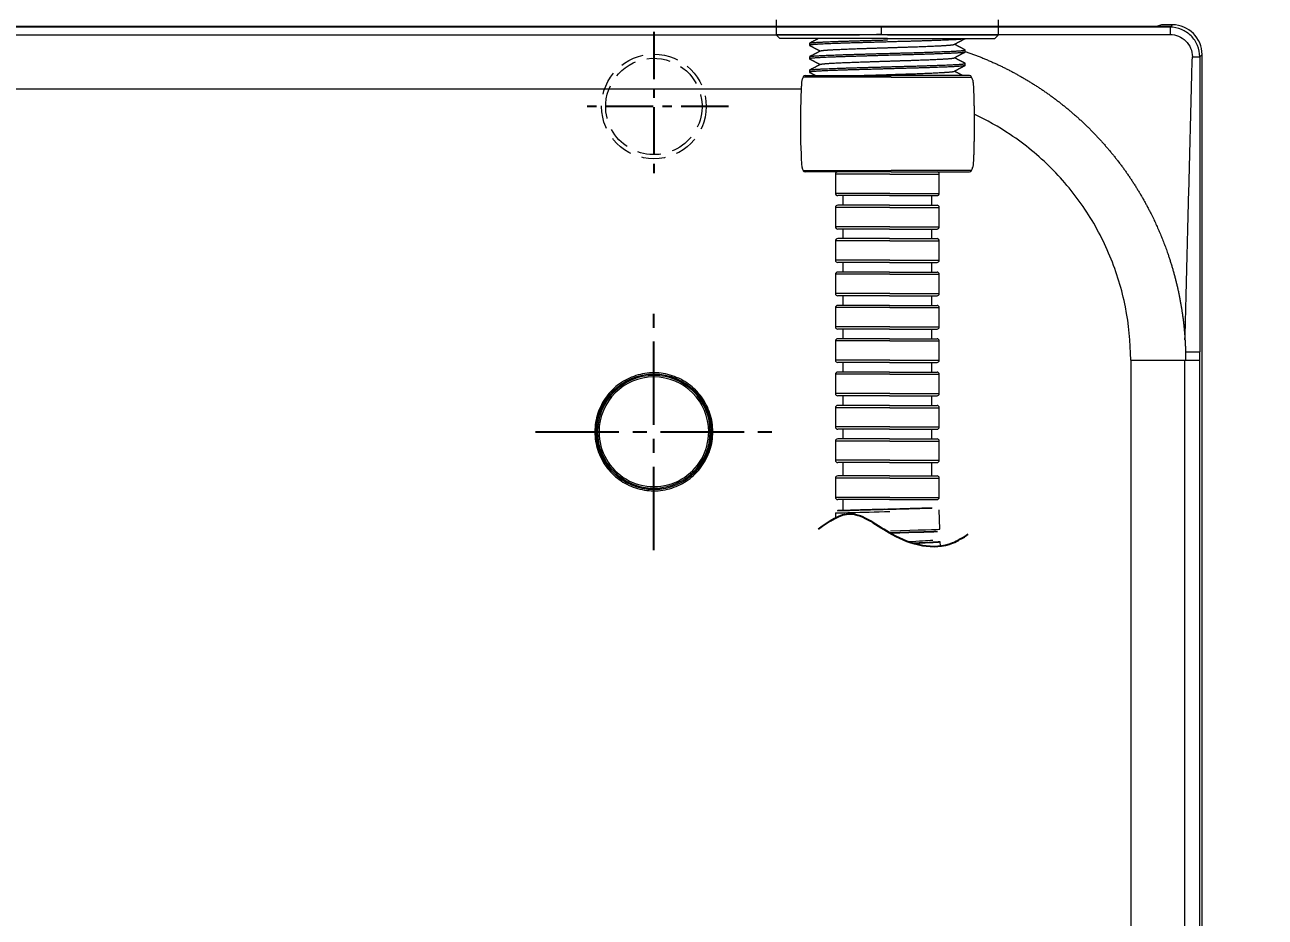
# Model space of a CAD drawing. Header units: millimetres. Extents: x 2433 to 4809, y -10272 to -6912.
# Drawn here: x 3282.9 to 3450.3, y -9346.9 to -9226.5 of the extents above; entities that cross this region are included whole.
import ezdxf

# ---------------------------------------------------------------- set-up
doc = ezdxf.new("R2010")
doc.units = ezdxf.units.MM
for name, pattern in [('CENTER2', [1.125, 0.75, -0.125, 0.125, -0.125]), ('CENTERX2', [101.6, 63.5, -12.7, 12.7, -12.7]), ('HIDDEN2', [4.7625, 3.175, -1.5875])]:
    doc.linetypes.add(name, pattern=pattern)
doc.layers.add('CENTER', color=1, linetype='CENTERX2')
doc.layers.add('DIM', color=3, linetype='Continuous', lineweight=13)
doc.layers.add('HIDDEN', color=252, linetype='HIDDEN2', lineweight=13)
doc.styles.add('ARIAL', font='arial.ttf')
doc.dimstyles.get("Standard").update_dxf_attribs({"dimtxt": 15, "dimasz": 15, "dimexe": 0.18, "dimexo": 0.0625, "dimgap": 4, "dimtad": 0, "dimtih": 1, "dimtoh": 1, "dimdec": 1, "dimdsep": 46, "dimtxsty": 'ARIAL', "dimcen": 0, "dimclrd": 3, "dimclre": 3, "dimclrt": 3, "dimadec": 0, "dimazin": 0, "dimtfac": 1, "dimtdec": 1, "dimtofl": 0, "dimtmove": 0, "dimatfit": 3, "dimfxl": 1, "dimtolj": 1, "dimtzin": 0, "dimarcsym": 0})
doc.dimstyles.new('사본(2) Standard', dxfattribs={"dimtxt": 15, "dimasz": 15, "dimexe": 0.18, "dimexo": 0.0625, "dimgap": 4, "dimtad": 0, "dimdec": 1, "dimdsep": 46, "dimtxsty": 'ARIAL', "dimcen": 0, "dimclrd": 3, "dimclre": 3, "dimclrt": 3, "dimadec": 0, "dimazin": 0, "dimtfac": 1, "dimtdec": 1, "dimtofl": 0, "dimtmove": 0, "dimatfit": 3, "dimfxl": 1, "dimtolj": 1, "dimtzin": 0, "dimarcsym": 0})

# ---------------------------------------------------------------- blocks, each defined once
blk = doc.blocks.new('*D46')
at = {"layer": 'Defpoints', "color": 0, "transparency": 16777216}
for p in [(3184.79, -7905.99), (3696.95, -9950.16), (3696.95, -9950.16)]:
    blk.add_point(p, dxfattribs=at)
at = {"layer": 'DIM', "color": 3, "lineweight": -2, "transparency": 16777216}
for p, q in [((3184.85, -7905.99), (3697.13, -7905.99)), ((3696.95, -7923.99), (3696.95, -8911.27)), ((3696.95, -9932.16), (3696.95, -8944.87)), ((3697.02, -9950.16), (3697.13, -9950.16))]:
    blk.add_line(p, q, dxfattribs=at)
at = {"layer": 'DIM', "color": 3, "transparency": 16777216}
for points in [[(3693.95, -7923.99), (3699.95, -7923.99), (3696.95, -7905.99)], [(3693.95, -9932.16), (3699.95, -9932.16), (3696.95, -9950.16)]]:
    blk.add_solid(points, dxfattribs=at)
at = {"layer": 'DIM', "color": 3, "transparency": 16777216, "insert": (3696.95, -8928.07), "char_height": 18, "attachment_point": 5, "style": 'ARIAL'}
blk.add_mtext('\\A1;(2280)', dxfattribs=at)
blk = doc.blocks.new('*D47')
at = {"layer": 'Defpoints', "color": 0, "transparency": 16777216}
for p in [(3431.19, -9068.93), (3561.31, -9950.16), (3630.23, -9950.16)]:
    blk.add_point(p, dxfattribs=at)
at = {"layer": 'DIM', "color": 3, "lineweight": -2, "transparency": 16777216}
for p, q in [((3431.25, -9068.93), (3630.41, -9068.93)), ((3630.23, -9086.93), (3630.23, -9350.39)), ((3630.23, -9932.16), (3630.23, -9668.7)), ((3561.37, -9950.16), (3630.41, -9950.16))]:
    blk.add_line(p, q, dxfattribs=at)
at = {"layer": 'DIM', "color": 3, "transparency": 16777216}
for points in [[(3627.23, -9086.93), (3633.23, -9086.93), (3630.23, -9068.93)], [(3627.23, -9932.16), (3633.23, -9932.16), (3630.23, -9950.16)]]:
    blk.add_solid(points, dxfattribs=at)
at = {"layer": 'DIM', "color": 3, "transparency": 16777216, "insert": (3630.23, -9509.55), "char_height": 18, "attachment_point": 5, "rotation": 90, "style": 'ARIAL'}
blk.add_mtext('\\A1;{\\fGulim|b0|i0|c129|p50;선반까지 높이 1000 ~ 1050}', dxfattribs=at)
blk = doc.blocks.new('*D53')
at = {"layer": 'Defpoints', "color": 0, "transparency": 16777216}
for p in [(3438.3, -9105.47), (3438.3, -9950.16), (3564.08, -9950.16)]:
    blk.add_point(p, dxfattribs=at)
at = {"layer": 'DIM', "color": 3, "lineweight": -2, "transparency": 16777216}
for p, q in [((3438.36, -9105.47), (3564.26, -9105.47)), ((3564.08, -9123.47), (3564.08, -9513.62)), ((3564.08, -9932.16), (3564.08, -9542)), ((3438.36, -9950.16), (3564.26, -9950.16))]:
    blk.add_line(p, q, dxfattribs=at)
at = {"layer": 'DIM', "color": 3, "transparency": 16777216}
for points in [[(3561.08, -9123.47), (3567.08, -9123.47), (3564.08, -9105.47)], [(3561.08, -9932.16), (3567.08, -9932.16), (3564.08, -9950.16)]]:
    blk.add_solid(points, dxfattribs=at)
at = {"layer": 'DIM', "color": 3, "transparency": 16777216, "insert": (3564.08, -9527.81), "char_height": 18, "attachment_point": 5, "style": 'ARIAL'}
blk.add_mtext('\\A1;977.5', dxfattribs=at)
blk = doc.blocks.new('*D54')
at = {"layer": 'Defpoints', "color": 0, "transparency": 16777216}
for p in [(3442.07, -9068.93), (3502.44, -9068.93), (3440.75, -9574.13)]:
    blk.add_point(p, dxfattribs=at)
at = {"layer": 'DIM', "color": 3, "lineweight": -2, "transparency": 16777216}
for p, q in [((3442.14, -9068.93), (3502.62, -9068.93)), ((3502.44, -9086.93), (3502.44, -9307.34)), ((3502.44, -9556.13), (3502.44, -9335.72)), ((3440.81, -9574.13), (3502.62, -9574.13))]:
    blk.add_line(p, q, dxfattribs=at)
at = {"layer": 'DIM', "color": 3, "transparency": 16777216}
for points in [[(3499.44, -9086.93), (3505.44, -9086.93), (3502.44, -9068.93)], [(3499.44, -9556.13), (3505.44, -9556.13), (3502.44, -9574.13)]]:
    blk.add_solid(points, dxfattribs=at)
at = {"layer": 'DIM', "color": 3, "transparency": 16777216, "insert": (3502.44, -9321.53), "char_height": 18, "attachment_point": 5, "style": 'ARIAL'}
blk.add_mtext('\\A1;505', dxfattribs=at)

msp = doc.modelspace()

# ---------------------------------------------------------------- linework, layer by layer
at = {"linetype": 'Continuous', "lineweight": 18}
for p, q in [((3384.29, -9225.85), (3384.29, -9227.85)), ((3414.29, -9227.85), (3414.29, -9225.85)), ((3384.29, -9227.85), (3384.79, -9228.35)), ((3399.29, -9227.85), (3384.29, -9227.85)), ((3399.29, -9227.85), (3414.29, -9227.85)), ((3413.79, -9228.35), (3414.29, -9227.85)), ((3399.29, -9228.35), (3384.79, -9228.35)), ((3388.79, -9229), (3388.79, -9229.27)), ((3399.29, -9228.35), (3413.79, -9228.35)), ((3388.79, -9230.81), (3388.79, -9231.09)), ((3409.79, -9230.18), (3409.79, -9229.9)), ((3388.79, -9232.62), (3388.79, -9232.9)), ((3409.79, -9231.99), (3409.79, -9231.72)), ((3388.2, -9233.35), (3399.81, -9233.35)), ((3410.38, -9233.35), (3399.81, -9233.35)), ((3399.81, -9246.35), (3388.2, -9246.35)), ((3399.81, -9246.35), (3410.38, -9246.35)), ((3392.29, -9246.65), (3392.29, -9249.25)), ((3406.29, -9249.25), (3406.29, -9246.65)), ((3399.6, -9249.55), (3392.59, -9249.55)), ((3393.29, -9249.55), (3393.29, -9250.85)), ((3399.6, -9249.55), (3405.99, -9249.55)), ((3405.29, -9250.85), (3405.29, -9249.55)), ((3392.29, -9251.15), (3392.29, -9253.75)), ((3399.6, -9250.85), (3392.59, -9250.85)), ((3399.6, -9250.85), (3405.99, -9250.85)), ((3406.29, -9253.75), (3406.29, -9251.15)), ((3399.6, -9254.05), (3392.59, -9254.05)), ((3393.29, -9254.05), (3393.29, -9255.35)), ((3399.6, -9254.05), (3405.99, -9254.05)), ((3405.29, -9255.35), (3405.29, -9254.05)), ((3392.29, -9255.65), (3392.29, -9258.25)), ((3399.6, -9255.35), (3392.59, -9255.35)), ((3399.6, -9255.35), (3405.99, -9255.35)), ((3406.29, -9258.25), (3406.29, -9255.65)), ((3399.6, -9258.55), (3392.59, -9258.55)), ((3393.29, -9258.55), (3393.29, -9259.85)), ((3399.6, -9258.55), (3405.99, -9258.55)), ((3405.29, -9259.85), (3405.29, -9258.55)), ((3392.29, -9260.15), (3392.29, -9262.75)), ((3399.6, -9259.85), (3392.59, -9259.85)), ((3399.6, -9259.85), (3405.99, -9259.85)), ((3406.29, -9262.75), (3406.29, -9260.15)), ((3399.6, -9263.05), (3392.59, -9263.05)), ((3393.29, -9263.05), (3393.29, -9264.35)), ((3399.6, -9263.05), (3405.99, -9263.05)), ((3405.29, -9264.35), (3405.29, -9263.05)), ((3392.29, -9264.65), (3392.29, -9267.25)), ((3399.6, -9264.35), (3392.59, -9264.35)), ((3399.6, -9264.35), (3405.99, -9264.35)), ((3406.29, -9267.25), (3406.29, -9264.65)), ((3399.6, -9267.55), (3392.59, -9267.55)), ((3393.29, -9267.55), (3393.29, -9268.85)), ((3399.6, -9267.55), (3405.99, -9267.55)), ((3405.29, -9268.85), (3405.29, -9267.55)), ((3392.29, -9269.15), (3392.29, -9271.75)), ((3399.6, -9268.85), (3392.59, -9268.85)), ((3399.6, -9268.85), (3405.99, -9268.85)), ((3406.29, -9271.75), (3406.29, -9269.15)), ((3399.6, -9272.05), (3392.59, -9272.05)), ((3393.29, -9272.05), (3393.29, -9273.35)), ((3399.6, -9272.05), (3405.99, -9272.05)), ((3405.29, -9273.35), (3405.29, -9272.05)), ((3392.29, -9273.65), (3392.29, -9276.25)), ((3399.6, -9273.35), (3392.59, -9273.35)), ((3399.6, -9273.35), (3405.99, -9273.35)), ((3406.29, -9276.25), (3406.29, -9273.65)), ((3392.29, -9278.15), (3392.29, -9280.75)), ((3399.6, -9276.55), (3392.59, -9276.55)), ((3399.6, -9277.85), (3392.59, -9277.85)), ((3393.29, -9276.55), (3393.29, -9277.85)), ((3399.6, -9276.55), (3405.99, -9276.55)), ((3399.6, -9277.85), (3405.99, -9277.85)), ((3405.29, -9277.85), (3405.29, -9276.55)), ((3406.29, -9280.75), (3406.29, -9278.15)), ((3399.6, -9281.05), (3392.59, -9281.05)), ((3393.29, -9281.05), (3393.29, -9282.35)), ((3399.6, -9281.05), (3405.99, -9281.05)), ((3405.29, -9282.35), (3405.29, -9281.05)), ((3392.29, -9282.65), (3392.29, -9285.25)), ((3399.6, -9282.35), (3392.59, -9282.35)), ((3399.6, -9282.35), (3405.99, -9282.35)), ((3406.29, -9285.25), (3406.29, -9282.65)), ((3399.6, -9285.55), (3392.59, -9285.55)), ((3393.29, -9285.55), (3393.29, -9287.35)), ((3399.6, -9285.55), (3405.99, -9285.55)), ((3405.29, -9287.35), (3405.29, -9285.55)), ((3392.29, -9287.65), (3392.29, -9290.25)), ((3399.6, -9287.35), (3392.59, -9287.35)), ((3399.6, -9287.35), (3405.99, -9287.35)), ((3406.29, -9290.25), (3406.29, -9287.65)), ((3399.6, -9290.55), (3392.59, -9290.55)), ((3393.29, -9290.55), (3393.29, -9292.02)), ((3399.6, -9290.55), (3405.99, -9290.55)), ((3392.29, -9292.35), (3392.31, -9293)), ((3406.36, -9294.55), (3406.29, -9291.95)), ((3406.45, -9296.8), (3406.41, -9296.24))]:
    msp.add_line(p, q, dxfattribs=at)
at = {"linetype": 'Continuous', "lineweight": 13}
for p, q in [((3395.53, -9226.82), (2980.49, -9226.82)), ((2981.49, -9227.85), (3395.53, -9227.85)), ((3395.53, -9226.82), (3306.01, -9226.82)), ((3306.06, -9227.85), (3395.53, -9227.85)), ((3398.48, -9227.82), (3398.48, -9226.82)), ((3437.44, -9226.82), (3398.48, -9226.82)), ((3398.48, -9227.82), (3437.44, -9227.82)), ((3436.3, -9226.51), (3435.62, -9226.74)), ((3437.75, -9226.51), (3436.8, -9226.51)), ((3437.44, -9226.82), (3437.75, -9226.51)), ((3441.75, -9230.51), (3441.44, -9230.82)), ((3441.75, -9545.26), (3441.75, -9230.51)), ((3399.82, -9233.55), (3387.91, -9233.55)), ((3399.82, -9233.55), (3410.66, -9233.55)), ((2981.47, -9235.14), (3387.66, -9235.14)), ((3306.1, -9235.14), (3387.66, -9235.14)), ((3387.91, -9246.15), (3399.82, -9246.15)), ((3410.66, -9246.15), (3399.82, -9246.15)), ((3399.62, -9246.65), (3392.29, -9246.65)), ((3399.62, -9246.65), (3406.29, -9246.65)), ((3399.62, -9249.25), (3392.29, -9249.25)), ((3399.62, -9249.25), (3406.29, -9249.25)), ((3399.62, -9251.15), (3392.29, -9251.15)), ((3399.62, -9251.15), (3406.29, -9251.15)), ((3399.62, -9253.75), (3392.29, -9253.75)), ((3399.62, -9253.75), (3406.29, -9253.75)), ((3399.62, -9255.65), (3392.29, -9255.65)), ((3399.62, -9255.65), (3406.29, -9255.65)), ((3399.62, -9258.25), (3392.29, -9258.25)), ((3399.62, -9258.25), (3406.29, -9258.25)), ((3399.62, -9260.15), (3392.29, -9260.15)), ((3399.62, -9260.15), (3406.29, -9260.15)), ((3399.62, -9262.75), (3392.29, -9262.75)), ((3399.62, -9262.75), (3406.29, -9262.75)), ((3399.62, -9264.65), (3392.29, -9264.65)), ((3399.62, -9264.65), (3406.29, -9264.65)), ((3399.62, -9267.25), (3392.29, -9267.25)), ((3399.62, -9267.25), (3406.29, -9267.25)), ((3399.62, -9269.15), (3392.29, -9269.15)), ((3399.62, -9269.15), (3406.29, -9269.15)), ((3399.62, -9271.75), (3392.29, -9271.75)), ((3399.62, -9271.75), (3406.29, -9271.75)), ((3432.12, -9271.72), (3432.12, -9544.67)), ((3439.53, -9271.72), (3441.45, -9271.72)), ((3441.45, -9545.54), (3441.45, -9271.72)), ((3367.79, -9273.62), (3367.79, -9273.64)), ((3399.62, -9273.65), (3392.29, -9273.65)), ((3399.62, -9273.65), (3406.29, -9273.65)), ((3399.62, -9276.25), (3392.29, -9276.25)), ((3399.62, -9276.25), (3406.29, -9276.25)), ((3399.62, -9278.15), (3392.29, -9278.15)), ((3399.62, -9278.15), (3406.29, -9278.15)), ((3360.19, -9281.4), (3360.39, -9281.4)), ((3375.39, -9281.41), (3375.19, -9281.41)), ((3399.62, -9280.75), (3392.29, -9280.75)), ((3399.62, -9280.75), (3406.29, -9280.75)), ((3399.62, -9282.65), (3392.29, -9282.65)), ((3399.62, -9282.65), (3406.29, -9282.65)), ((3399.62, -9285.25), (3392.29, -9285.25)), ((3399.62, -9285.25), (3406.29, -9285.25)), ((3399.62, -9287.65), (3392.29, -9287.65)), ((3399.62, -9287.65), (3406.29, -9287.65)), ((3367.79, -9289.19), (3367.79, -9289.16)), ((3399.62, -9290.25), (3392.29, -9290.25)), ((3399.62, -9290.25), (3406.29, -9290.25))]:
    msp.add_line(p, q, dxfattribs=at)
at = {"linetype": 'Continuous', "lineweight": 18}
for centre, radius, start, end in [((3404.99, -9239.85), 18.2, 159.7396, 161.156), ((3388.2, -9233.65), 0.3, 90, 159.7396), ((3410.38, -9233.65), 0.3, 20.2604, 90), ((3393.58, -9239.85), 18.2, 18.8269, 20.2604), ((3404.99, -9239.85), 18.2, 198.9583, 200.2604), ((3388.2, -9246.05), 0.3, 200.2604, 270), ((3392.59, -9246.65), 0.3, 90, 180), ((3405.99, -9246.65), 0.3, 0, 90), ((3410.38, -9246.05), 0.3, 270, 339.7396), ((3393.58, -9239.85), 18.2, 339.7396, 341.0296), ((3392.59, -9249.25), 0.3, 180, 270), ((3405.99, -9249.25), 0.3, 270, 0), ((3392.59, -9251.15), 0.3, 90, 180), ((3405.99, -9251.15), 0.3, 0, 90), ((3392.59, -9253.75), 0.3, 180, 270), ((3405.99, -9253.75), 0.3, 270, 0), ((3392.59, -9255.65), 0.3, 90, 180), ((3405.99, -9255.65), 0.3, 0, 90), ((3392.59, -9258.25), 0.3, 180, 270), ((3405.99, -9258.25), 0.3, 270, 0), ((3392.59, -9260.15), 0.3, 90, 180), ((3405.99, -9260.15), 0.3, 0, 90), ((3392.59, -9262.75), 0.3, 180, 270), ((3405.99, -9262.75), 0.3, 270, 0), ((3392.59, -9264.65), 0.3, 90, 180), ((3405.99, -9264.65), 0.3, 0, 90), ((3392.59, -9267.25), 0.3, 180, 270), ((3405.99, -9267.25), 0.3, 270, 0), ((3392.59, -9269.15), 0.3, 90, 180), ((3405.99, -9269.15), 0.3, 0, 90), ((3392.59, -9271.75), 0.3, 180, 270), ((3405.99, -9271.75), 0.3, 270, 0), ((3392.59, -9273.65), 0.3, 90, 180), ((3405.99, -9273.65), 0.3, 0, 90), ((3392.59, -9276.25), 0.3, 180, 270), ((3405.99, -9276.25), 0.3, 270, 0), ((3392.59, -9278.15), 0.3, 90, 180), ((3405.99, -9278.15), 0.3, 0, 90), ((3392.59, -9280.75), 0.3, 180, 270), ((3405.99, -9280.75), 0.3, 270, 0), ((3392.59, -9282.65), 0.3, 90, 180), ((3405.99, -9282.65), 0.3, 0, 90), ((3392.59, -9285.25), 0.3, 180, 270), ((3405.99, -9285.25), 0.3, 270, 0), ((3392.59, -9287.65), 0.3, 90, 180), ((3405.99, -9287.65), 0.3, 0, 90), ((3392.59, -9290.25), 0.3, 180, 270), ((3405.99, -9290.25), 0.3, 270, 0)]:
    msp.add_arc(centre, radius, start, end, dxfattribs=at)
at = {"linetype": 'Continuous', "lineweight": 13, "extrusion": (0, 0, -1)}
for start, end in [(0, 90), (90, 180), (270, 360), (180, 270)]:
    msp.add_arc((-3367.79, -9281.4), 7.79, start, end, dxfattribs=at)
at = {"linetype": 'Continuous', "lineweight": 13}
for radius, start, end in [(7.76, 90, 270), (7.6, 89.9596, 179.9596), (7.4, 359.9596, 179.9596), (7.76, 270, 90), (7.6, 359.9596, 89.9596), (7.6, 179.9596, 269.9596), (7.4, 179.9596, 359.9596), (7.6, 270.2278, 359.9596), (7.6, 269.9596, 270.2278)]:
    msp.add_arc((3367.79, -9281.4), radius, start, end, dxfattribs=at)
for centre, major_axis, ratio, start_param, end_param in [((3436.8, -9226.51), (0.5, 0), 0.017455, 1.570796, 3.089233), ((3437.75, -9230.51), (2.83, 2.83), 0.999695, 5.498016, 7.068507), ((3399.28, -9291.85), (6.7, 0.19), 0.001353, 1.617692, 4.759285)]:
    msp.add_ellipse(centre, major_axis=major_axis, ratio=ratio, start_param=start_param, end_param=end_param, dxfattribs=at)
at = {"linetype": 'Continuous', "lineweight": 18}
for centre, major_axis, ratio, start_param, end_param in [((3399.29, -9292.15), (7, 0.2), 0.001353, 3.141589, 4.759285), ((3399.28, -9291.85), (6.7, 0.19), 0.001353, 4.759285, 5.824503), ((3399.37, -9294.75), (7, 0.2), 0.001353, 4.759285, 6.283182), ((3399.37, -9295.05), (6.7, 0.19), 0.001353, 4.759285, 7.806364), ((3399.41, -9296.35), (6.69, 0.39), 0.002712, 5.129307, 5.824584), ((3399.42, -9296.65), (6.99, 0.4), 0.002712, 5.233951, 7.34777)]:
    msp.add_ellipse(centre, major_axis=major_axis, ratio=ratio, start_param=start_param, end_param=end_param, dxfattribs=at)
at = {"linetype": 'Continuous', "lineweight": 13}
for points, degree, knots in [([(3437.52, -9226.74), (3435.62, -9226.74), (3306.01, -9226.74), (3283, -9226.74), (2933.96, -9226.74)], 1, [-0.014643, -0.014643, 0, 1, 1.177502, 3.870578, 3.870578]), ([(3398.48, -9227.82), (3398.42, -9227.82), (3398.3, -9227.82), (3398.12, -9227.83), (3397.93, -9227.83), (3397.75, -9227.84), (3397.57, -9227.84), (3397.38, -9227.84), (3397.2, -9227.84), (3397.01, -9227.85), (3396.83, -9227.85), (3396.65, -9227.85), (3396.46, -9227.85), (3396.28, -9227.85), (3396.09, -9227.85), (3395.91, -9227.85), (3395.72, -9227.85), (3395.6, -9227.85), (3395.53, -9227.85)], 3, [0, 0, 0, 0, 0.062115, 0.124266, 0.186456, 0.248688, 0.310966, 0.373294, 0.435673, 0.498108, 0.560602, 0.623158, 0.685781, 0.748472, 0.811236, 0.874077, 0.936997, 1, 1, 1, 1]), ([(3437.44, -9226.82), (3437.44, -9226.82), (3437.44, -9226.86), (3437.44, -9226.98), (3437.44, -9227.15), (3437.44, -9227.45), (3437.44, -9227.7), (3437.44, -9227.82)], 3, [0, 0, 0, 0, 0.240725, 0.367334, 0.493943, 0.747161, 1, 1, 1, 1]), ([(3441.44, -9230.82), (3441.44, -9230.3), (3441.28, -9229.51), (3440.78, -9228.58), (3440.28, -9227.97), (3439.67, -9227.48), (3438.75, -9226.98), (3437.96, -9226.82), (3437.44, -9226.82)], 3, [0, 0, 0, 0, 0.249928, 0.374964, 0.5, 0.625012, 0.750024, 1, 1, 1, 1]), ([(3409.79, -9230.09), (3411.82, -9230.79), (3413.78, -9231.68), (3415.58, -9232.5), (3417.31, -9233.49), (3419.03, -9234.47), (3422.29, -9236.73), (3423.81, -9238.01), (3425.33, -9239.28), (3428.12, -9242.09), (3429.39, -9243.62), (3430.66, -9245.14), (3432.91, -9248.41), (3433.88, -9250.14)], 2, [0.1821349, 0.1821349, 0.1821349, 0.25, 0.25, 0.3125, 0.3125, 0.375, 0.4375, 0.4375, 0.5, 0.5625, 0.5625, 0.625, 0.6875, 0.6875, 0.6875]), ([(3440.44, -9230.82), (3440.55, -9230.82), (3440.68, -9230.82), (3440.92, -9230.82), (3441.04, -9230.82), (3441.19, -9230.82), (3441.23, -9230.82), (3441.31, -9230.82), (3441.34, -9230.82), (3441.41, -9230.82), (3441.43, -9230.82), (3441.44, -9230.82)], 3, [0, 0, 0, 0, 0.25, 0.25, 0.5, 0.5, 0.625, 0.625, 0.75, 0.75, 1, 1, 1, 1]), ([(3441.44, -9230.82), (3441.44, -9231.03), (3441.44, -9231.44), (3441.44, -9232.27), (3441.44, -9233.72), (3441.44, -9236.62), (3441.44, -9240.76), (3441.45, -9245.74), (3441.45, -9250.71), (3441.45, -9255.68), (3441.45, -9262.31), (3441.45, -9267.29), (3441.45, -9270.61)], 3, [0, 0, 0, 0, 0.015625, 0.03125, 0.0625, 0.125, 0.25, 0.375, 0.5, 0.625, 0.75, 1, 1, 1, 1]), ([(3432.12, -9271.72), (3432.11, -9269.29), (3431.65, -9264.53), (3429.54, -9257.61), (3426.14, -9251.25), (3421.57, -9245.68), (3416.41, -9241.45), (3412.69, -9239.35), (3411, -9238.57)], 3, [0, 0, 0, 0, 0.1250005, 0.250001, 0.3750015, 0.500002, 0.6250025, 0.7224265, 0.7224265, 0.7224265, 0.7224265]), ([(3433.88, -9250.14), (3434.85, -9251.87), (3437.29, -9257.29), (3438.25, -9261.16)], 2, [0.6875, 0.6875, 0.6875, 0.75, 0.875, 0.875, 0.875]), ([(3439.45, -9268.99), (3439.45, -9269.02), (3439.46, -9269.09), (3439.46, -9269.2), (3439.47, -9269.3), (3439.47, -9269.41), (3439.48, -9269.52), (3439.49, -9269.63), (3439.49, -9269.73), (3439.5, -9269.84), (3439.5, -9269.95), (3439.5, -9270.06), (3439.51, -9270.17), (3439.51, -9270.28), (3439.51, -9270.39), (3439.52, -9270.5), (3439.52, -9270.57), (3439.52, -9270.61)], 3, [0, 0, 0, 0, 0.065316, 0.130824, 0.196523, 0.262414, 0.328497, 0.394774, 0.461243, 0.527906, 0.594763, 0.661815, 0.729061, 0.796502, 0.864139, 0.931971, 1, 1, 1, 1]), ([(3439.52, -9270.61), (3439.77, -9270.61), (3440.15, -9270.61), (3440.48, -9270.61), (3440.69, -9270.61), (3440.79, -9270.61), (3441.23, -9270.61), (3441.45, -9270.61), (3441.45, -9270.61)], 3, [0, 0, 0, 0, 0.25, 0.375, 0.375, 0.5, 0.5, 1, 1, 1, 1]), ([(3432.12, -9271.72), (3432.32, -9271.72), (3432.51, -9271.72), (3432.91, -9271.72), (3433.1, -9271.72), (3433.48, -9271.72), (3433.66, -9271.72), (3434.02, -9271.72), (3434.19, -9271.72), (3434.52, -9271.72), (3434.67, -9271.72), (3434.97, -9271.72), (3435.1, -9271.72), (3435.35, -9271.72), (3435.46, -9271.72), (3435.67, -9271.72), (3435.75, -9271.72), (3435.83, -9271.72)], 3, [0, 0, 0, 0, 0.125, 0.125, 0.25, 0.25, 0.375, 0.375, 0.5, 0.5, 0.625, 0.625, 0.75, 0.75, 0.875, 0.875, 1, 1, 1, 1]), ([(3435.83, -9271.72), (3435.97, -9271.72), (3436.38, -9271.72), (3437.31, -9271.72), (3438.38, -9271.72), (3439.08, -9271.72), (3439.39, -9271.72)], 3, [0, 0, 0, 0, 0.25299, 0.513555, 0.774121, 1, 1, 1, 1])]:
    msp.add_open_spline(points, degree=degree, knots=knots, dxfattribs=at)
for points, degree in [([(3398.48, -9226.82), (3397.5, -9226.82), (3396.52, -9226.82), (3395.53, -9226.82)], 3), ([(3437.44, -9227.82), (3437.84, -9227.82), (3438.59, -9227.97), (3439.61, -9228.63), (3440.28, -9229.65), (3440.44, -9230.41), (3440.44, -9230.82)], 3), ([(3439.45, -9268.99), (3440.44, -9230.82)], 1), ([(3438.25, -9261.16), (3438.72, -9263.08), (3439.33, -9267.01), (3439.45, -9268.99)], 2), ([(3439.52, -9270.61), (3439.52, -9270.98), (3439.53, -9271.35), (3439.53, -9271.72)], 3), ([(3441.45, -9271.72), (3441.45, -9271.35), (3441.45, -9270.98), (3441.45, -9270.61)], 3), ([(3439.39, -9271.72), (3439.39, -9362.99), (3439.39, -9454.26), (3439.39, -9545.54)], 3), ([(3439.39, -9271.72), (3439.42, -9271.72), (3439.44, -9271.72), (3439.46, -9271.72)], 3), ([(3439.46, -9271.72), (3439.49, -9271.72), (3439.51, -9271.72), (3439.53, -9271.72)], 3), ([(3375.75, -9281.4), (3375.74, -9280.53), (3375.48, -9278.89), (3374.31, -9276.62), (3372.55, -9274.86), (3370.32, -9273.72), (3367.82, -9273.31), (3365.32, -9273.7), (3363.08, -9274.83), (3361.28, -9276.58), (3360.09, -9278.88), (3359.83, -9280.53), (3359.83, -9281.4)], 3), ([(3359.83, -9281.4), (3359.84, -9282.27), (3360.09, -9283.92), (3361.26, -9286.19), (3363.03, -9287.94), (3365.26, -9289.09), (3367.76, -9289.5), (3370.25, -9289.11), (3372.5, -9287.98), (3374.29, -9286.22), (3375.48, -9283.92), (3375.74, -9282.28), (3375.75, -9281.4)], 3)]:
    msp.add_open_spline(points, degree=degree, dxfattribs=at)
at = {"linetype": 'Continuous', "lineweight": 18}
for points, weights, knots in [([(3399.29, -9228.82), (3397.62, -9228.87), (3396.03, -9228.91), (3392.78, -9229), (3390.78, -9229.09), (3388.78, -9229.18), (3388.79, -9229.27), (3388.79, -9229.28), (3388.8, -9229.29)], [0.975528787692, 0.97541442111, 1, 0.951056516295, 1, 0.951056516295, 1, 0.995988068327, 0.992633858357], [0, 0, 0, 0.194376, 0.194376, 0.581329, 0.581329, 0.968281, 0.968281, 1, 1, 1]), ([(3388.8, -9228.98), (3388.97, -9228.9), (3390.81, -9228.81), (3392.82, -9228.72), (3396.07, -9228.63), (3397.64, -9228.59), (3399.29, -9228.54)], [0.992715282656, 0.95501981045, 1, 0.951056516295, 1, 0.975725152374, 0.975529842315], [0, 0, 0, 0.380548, 0.380548, 0.794626, 0.794626, 1, 1, 1]), ([(3390.28, -9230.02), (3390.44, -9229.94), (3391.99, -9229.86), (3393.71, -9229.77), (3396.5, -9229.68), (3399.29, -9229.59), (3402.08, -9229.5), (3404.87, -9229.41), (3406.59, -9229.32), (3408.14, -9229.23), (3408.3, -9229.15)], [0.991502380957, 0.955756697518, 1, 0.951056516295, 1, 0.951056516295, 1, 0.951056516295, 1, 0.955770256209, 0.991480479405], [0, 0, 0, 0.188027, 0.188027, 0.396028, 0.396028, 0.60403, 0.60403, 0.812031, 0.812031, 1, 1, 1]), ([(3409.77, -9228.38), (3409.61, -9228.47), (3407.77, -9228.55), (3405.76, -9228.64), (3402.52, -9228.73), (3400.94, -9228.77), (3399.29, -9228.82)], [0.992623173958, 0.95507483871, 1, 0.951056516295, 1, 0.975642095186, 0.975528787692], [0, 0, 0, 0.379992, 0.379992, 0.793973, 0.793973, 1, 1, 1]), ([(3399.29, -9230.63), (3397.62, -9230.68), (3396.03, -9230.73), (3392.78, -9230.82), (3390.78, -9230.91), (3388.78, -9231), (3388.79, -9231.09), (3388.79, -9231.1), (3388.8, -9231.1)], [0.975528787692, 0.97541442111, 1, 0.951056516295, 1, 0.951056516295, 1, 0.995892416788, 0.992474291643], [0, 0, 0, 0.194229, 0.194229, 0.580889, 0.580889, 0.96755, 0.96755, 1, 1, 1]), ([(3388.8, -9230.8), (3388.96, -9230.71), (3390.81, -9230.63), (3392.82, -9230.54), (3396.07, -9230.45), (3397.64, -9230.4), (3399.29, -9230.36)], [0.992914423764, 0.954901339891, 1, 0.951056516295, 1, 0.975725152374, 0.975529842315], [0, 0, 0, 0.381168, 0.381168, 0.794832, 0.794832, 1, 1, 1]), ([(3390.28, -9231.84), (3390.42, -9231.76), (3391.99, -9231.67), (3393.71, -9231.58), (3396.5, -9231.49), (3399.29, -9231.4), (3402.08, -9231.31), (3404.87, -9231.22), (3406.59, -9231.13), (3408.12, -9231.05), (3408.29, -9230.97)], [0.992254975711, 0.955296305344, 1, 0.951056516295, 1, 0.951056516295, 1, 0.951056516295, 1, 0.956230714781, 0.990745613015], [0, 0, 0, 0.189983, 0.189983, 0.397985, 0.397985, 0.605986, 0.605986, 0.813988, 0.813988, 1, 1, 1]), ([(3399.29, -9230.36), (3400.96, -9230.31), (3402.56, -9230.27), (3405.8, -9230.17), (3407.8, -9230.08), (3409.8, -9229.99), (3409.79, -9229.9), (3409.79, -9229.9), (3409.77, -9229.89)], [0.975529842315, 0.975331363921, 1, 0.951056516295, 1, 0.951056516295, 1, 0.996174290372, 0.992946660531], [0, 0, 0, 0.195192, 0.195192, 0.58246, 0.58246, 0.969729, 0.969729, 1, 1, 1]), ([(3409.77, -9230.2), (3409.61, -9230.28), (3407.77, -9230.36), (3405.76, -9230.45), (3402.52, -9230.54), (3400.94, -9230.59), (3399.29, -9230.63)], [0.992493380478, 0.955152633147, 1, 0.951056516295, 1, 0.975642095186, 0.975528787692], [0, 0, 0, 0.379584, 0.379584, 0.793837, 0.793837, 1, 1, 1]), ([(3399.29, -9232.45), (3397.62, -9232.5), (3396.03, -9232.54), (3392.78, -9232.63), (3390.78, -9232.72), (3388.78, -9232.81), (3388.79, -9232.9), (3388.79, -9232.91), (3388.8, -9232.92)], [0.975528787692, 0.97541442111, 1, 0.951056516295, 1, 0.951056516295, 1, 0.996068317169, 0.992768306983], [0, 0, 0, 0.1945, 0.1945, 0.581698, 0.581698, 0.968896, 0.968896, 1, 1, 1]), ([(3388.8, -9232.61), (3388.96, -9232.53), (3390.81, -9232.44), (3392.82, -9232.35), (3396.07, -9232.26), (3397.64, -9232.22), (3399.29, -9232.17)], [0.992811450671, 0.954962514159, 1, 0.951056516295, 1, 0.975725152374, 0.975529842315], [0, 0, 0, 0.380848, 0.380848, 0.794726, 0.794726, 1, 1, 1]), ([(3395.23, -9233.35), (3395.85, -9233.33), (3396.5, -9233.31), (3399.29, -9233.22), (3402.08, -9233.13), (3404.87, -9233.04), (3406.59, -9232.94), (3408.14, -9232.86), (3408.3, -9232.78)], [0.981921376851, 0.988036285592, 1, 0.951056516295, 1, 0.951056516295, 1, 0.955746757793, 0.991518446285], [0, 0, 0, 0.077634, 0.077634, 0.395235, 0.395235, 0.712835, 0.712835, 1, 1, 1]), ([(3399.29, -9232.17), (3400.96, -9232.12), (3402.56, -9232.08), (3405.8, -9231.99), (3407.8, -9231.9), (3409.8, -9231.81), (3409.79, -9231.72), (3409.79, -9231.71), (3409.77, -9231.7)], [0.975529842315, 0.975331363921, 1, 0.951056516295, 1, 0.951056516295, 1, 0.996105584427, 0.992830923376], [0, 0, 0, 0.195086, 0.195086, 0.582144, 0.582144, 0.969202, 0.969202, 1, 1, 1]), ([(3409.77, -9232.01), (3409.61, -9232.09), (3407.77, -9232.18), (3405.76, -9232.27), (3402.52, -9232.36), (3400.94, -9232.4), (3399.29, -9232.45)], [0.992659369514, 0.955053196854, 1, 0.951056516295, 1, 0.975642095186, 0.975528787692], [0, 0, 0, 0.380106, 0.380106, 0.79401, 0.79401, 1, 1, 1])]:
    msp.add_rational_spline(points, weights, degree=2, knots=knots, dxfattribs=at)
for points in [[(3390.01, -9228.35), (3389.41, -9228.67), (3388.8, -9228.98)], [(3388.8, -9229.29), (3389.52, -9229.66), (3390.25, -9230.04)], [(3408.3, -9229.15), (3409.03, -9228.77), (3409.77, -9228.38)], [(3409.77, -9229.89), (3409.05, -9229.51), (3408.33, -9229.13)], [(3390.28, -9230.03), (3389.54, -9230.41), (3388.8, -9230.8)], [(3388.8, -9231.1), (3389.52, -9231.48), (3390.25, -9231.86)], [(3408.29, -9230.97), (3409.03, -9230.58), (3409.77, -9230.2)], [(3409.77, -9231.7), (3409.05, -9231.33), (3408.33, -9230.95)], [(3390.28, -9231.84), (3389.54, -9232.22), (3388.8, -9232.61)], [(3388.8, -9232.92), (3389.22, -9233.13), (3389.63, -9233.35)], [(3408.3, -9232.78), (3409.03, -9232.39), (3409.77, -9232.01)], [(3409.45, -9233.35), (3408.89, -9233.06), (3408.33, -9232.76)]]:
    msp.add_open_spline(points, degree=2, dxfattribs=at)
for points, knots in [([(3387.77, -9233.94), (3387.77, -9233.95), (3387.77, -9233.96), (3387.76, -9233.98), (3387.76, -9233.99), (3387.76, -9234.01), (3387.75, -9234.02), (3387.74, -9234.08), (3387.74, -9234.14), (3387.72, -9234.27), (3387.71, -9234.35), (3387.7, -9234.46), (3387.7, -9234.48), (3387.7, -9234.52), (3387.69, -9234.59), (3387.69, -9234.67), (3387.68, -9234.82), (3387.67, -9234.94), (3387.66, -9235.11), (3387.66, -9235.18), (3387.65, -9235.27), (3387.65, -9235.3), (3387.65, -9235.37), (3387.65, -9235.4), (3387.64, -9235.56), (3387.64, -9235.7), (3387.63, -9235.99), (3387.62, -9236.13), (3387.61, -9236.44), (3387.61, -9236.59), (3387.6, -9236.83), (3387.6, -9236.91), (3387.6, -9237.07), (3387.6, -9237.16), (3387.59, -9237.4), (3387.59, -9237.57), (3387.58, -9237.91), (3387.58, -9238.08), (3387.58, -9238.34), (3387.58, -9238.43), (3387.58, -9238.6), (3387.57, -9238.69), (3387.57, -9238.96), (3387.57, -9239.31), (3387.57, -9239.67), (3387.57, -9239.85), (3387.57, -9242.1), (3387.62, -9244.43), (3387.77, -9245.76)], [0.5335373, 0.5335373, 0.5335373, 0.5335373, 0.546875, 0.546875, 0.5546875, 0.5546875, 0.5625, 0.5625, 0.59375, 0.59375, 0.625, 0.625, 0.6328125, 0.6328125, 0.640625, 0.65625, 0.65625, 0.6875, 0.6875, 0.703125, 0.703125, 0.7109375, 0.7109375, 0.71875, 0.71875, 0.75, 0.75, 0.78125, 0.78125, 0.8125, 0.8125, 0.828125, 0.828125, 0.84375, 0.84375, 0.875, 0.875, 0.90625, 0.90625, 0.921875, 0.921875, 0.9375, 0.9375, 0.96875, 1, 1, 1, 1.3911094, 1.3911094, 1.3911094, 1.3911094]), ([(3410.8, -9233.94), (3410.8, -9233.95), (3410.81, -9233.96), (3410.81, -9233.98), (3410.81, -9233.99), (3410.82, -9234.01), (3410.82, -9234.02), (3410.83, -9234.08), (3410.84, -9234.14), (3410.85, -9234.27), (3410.86, -9234.35), (3410.87, -9234.46), (3410.87, -9234.48), (3410.88, -9234.52), (3410.88, -9234.59), (3410.89, -9234.67), (3410.9, -9234.82), (3410.9, -9234.94), (3410.91, -9235.11), (3410.92, -9235.18), (3410.92, -9235.27), (3410.92, -9235.3), (3410.93, -9235.37), (3410.93, -9235.4), (3410.93, -9235.56), (3410.94, -9235.7), (3410.95, -9235.99), (3410.95, -9236.13), (3410.96, -9236.44), (3410.97, -9236.59), (3410.97, -9236.83), (3410.97, -9236.91), (3410.98, -9237.07), (3410.98, -9237.16), (3410.98, -9237.4), (3410.99, -9237.57), (3410.99, -9237.91), (3410.99, -9238.08), (3411, -9238.34), (3411, -9238.43), (3411, -9238.6), (3411, -9238.69), (3411, -9238.96), (3411, -9239.31), (3411, -9239.67), (3411, -9239.85)], [0, 0, 0, 0, 0.028052, 0.028052, 0.04481, 0.04481, 0.061568, 0.061568, 0.128599, 0.128599, 0.19563, 0.19563, 0.212387, 0.212387, 0.229145, 0.26266, 0.26266, 0.329691, 0.329691, 0.363207, 0.363207, 0.379964, 0.379964, 0.396722, 0.396722, 0.463753, 0.463753, 0.530784, 0.530784, 0.597815, 0.597815, 0.63133, 0.63133, 0.664846, 0.664846, 0.731877, 0.731877, 0.798907, 0.798907, 0.832423, 0.832423, 0.865938, 0.865938, 0.932969, 1, 1, 1, 1]), ([(3411, -9239.85), (3411, -9240.03), (3411, -9240.38), (3411, -9240.91), (3411, -9241.26), (3410.99, -9241.6), (3410.99, -9241.77), (3410.99, -9241.98), (3410.99, -9242.03), (3410.99, -9242.11), (3410.99, -9242.15), (3410.98, -9242.28), (3410.98, -9242.36), (3410.98, -9242.61), (3410.97, -9242.77), (3410.97, -9243.08), (3410.96, -9243.24), (3410.95, -9243.54), (3410.95, -9243.68), (3410.94, -9243.9), (3410.94, -9243.97), (3410.94, -9244.07), (3410.93, -9244.11), (3410.93, -9244.17), (3410.93, -9244.21), (3410.92, -9244.37), (3410.92, -9244.5), (3410.91, -9244.74), (3410.9, -9244.85), (3410.89, -9245), (3410.89, -9245.05), (3410.88, -9245.13), (3410.88, -9245.15), (3410.88, -9245.2), (3410.87, -9245.22), (3410.86, -9245.33), (3410.86, -9245.41), (3410.84, -9245.55), (3410.83, -9245.6), (3410.82, -9245.7), (3410.81, -9245.74), (3410.8, -9245.76), (3410.8, -9245.76), (3410.8, -9245.77)], [0, 0, 0, 0, 0.066344, 0.132688, 0.199031, 0.199031, 0.265375, 0.265375, 0.281961, 0.281961, 0.298547, 0.298547, 0.331719, 0.331719, 0.398063, 0.398063, 0.464406, 0.464406, 0.53075, 0.53075, 0.563922, 0.563922, 0.580508, 0.580508, 0.597094, 0.597094, 0.663438, 0.663438, 0.729782, 0.729782, 0.762954, 0.762954, 0.779539, 0.779539, 0.796125, 0.796125, 0.862469, 0.862469, 0.928813, 0.928813, 0.995157, 0.995157, 1, 1, 1, 1])]:
    msp.add_open_spline(points, degree=3, knots=knots, dxfattribs=at)
at = {"linetype": 'Continuous'}
msp.add_open_spline([(3389.99, -9294.55), (3391.42, -9293.48), (3394.53, -9291.17), (3400.1, -9296.02), (3406.38, -9297.63), (3409.52, -9295.66), (3410.21, -9295.23)], degree=3, knots=[1.180881, 1.180881, 1.180881, 1.180881, 4.020586, 7.346143, 11.488698, 12.657431, 12.657431, 12.657431, 12.657431], dxfattribs=at)
at = {"linetype": 'Continuous', "lineweight": 18}
for points, weights in [([(3399.57, -9291.85), (3396.47, -9291.94), (3393.3, -9292.03), (3393.29, -9292.02)], [1, 0.659193263669, 0.492610374631, 0.500251332886]), ([(3405.29, -9291.68), (3405.3, -9291.68), (3402.47, -9291.77), (3399.57, -9291.85)], [0.500250687451, 0.507547363288, 0.674130467471, 1])]:
    msp.add_rational_spline(points, weights, degree=3, dxfattribs=at)
at = {"layer": 'CENTER', "ltscale": 0.1}
for p, q in [((3367.79, -9227.47), (3367.79, -9247.57)), ((3377.84, -9237.52), (3357.74, -9237.52))]:
    msp.add_line(p, q, dxfattribs=at)
at = {"layer": 'CENTER', "color": 1, "linetype": 'CENTER2', "ltscale": 15}
for p, q in [((3367.79, -9297.36), (3367.79, -9265.44)), ((3351.83, -9281.4), (3383.75, -9281.4))]:
    msp.add_line(p, q, dxfattribs=at)
at = {"layer": 'HIDDEN', "color": 8, "linetype": 'HIDDEN2'}
msp.add_circle((3367.79, -9237.52), 7.05, dxfattribs=at)
at = {"layer": 'HIDDEN', "color": 8, "linetype": 'HIDDEN2', "extrusion": (0, 0, -1)}
for start, end in [(357.5715, 177.5715), (177.5715, 357.5715)]:
    msp.add_arc((-3367.79, -9237.52), 6.5, start, end, dxfattribs=at)

# ---------------------------------------------------------------- dimensions: what is measured, and where the dimension line sits
at = {"layer": 'DIM', "color": 3}
for base, p1, p2, text, picture, middle in [((3696.95, -9950.16), (3184.79, -7905.99), (3696.95, -9950.16), '(2280)', '*D46', (3696.95, -8928.07)), ((3502.44, -9068.93), (3440.75, -9574.13), (3442.07, -9068.93), '505', '*D54', (3502.44, -9321.53)), ((3564.08, -9950.16), (3438.3, -9105.47), (3438.3, -9950.16), '977.5', '*D53', (3564.08, -9527.81))]:
    dim = msp.add_linear_dim(base=base, p1=p1, p2=p2, angle=90, text=text, dimstyle='Standard', override={"dimtxt": 18, "dimasz": 18, "dimgap": 5}, dxfattribs=at)
    dim.commit()
    dim.dimension.update_dxf_attribs({"geometry": picture, "text_midpoint": middle})
dim = msp.add_linear_dim(base=(3630.23, -9950.16), p1=(3431.19, -9068.93), p2=(3561.31, -9950.16), angle=90, text='{\\fGulim|b0|i0|c129|p50;선반까지 높이 1000 ~ 1050}', dimstyle='사본(2) Standard', override={"dimtxt": 18, "dimasz": 18, "dimgap": 5}, dxfattribs=at)
dim.commit()
dim.dimension.update_dxf_attribs({"geometry": '*D47', "text_midpoint": (3630.23, -9509.55), "dimtype": 160})

doc.saveas('drawing.dxf')
